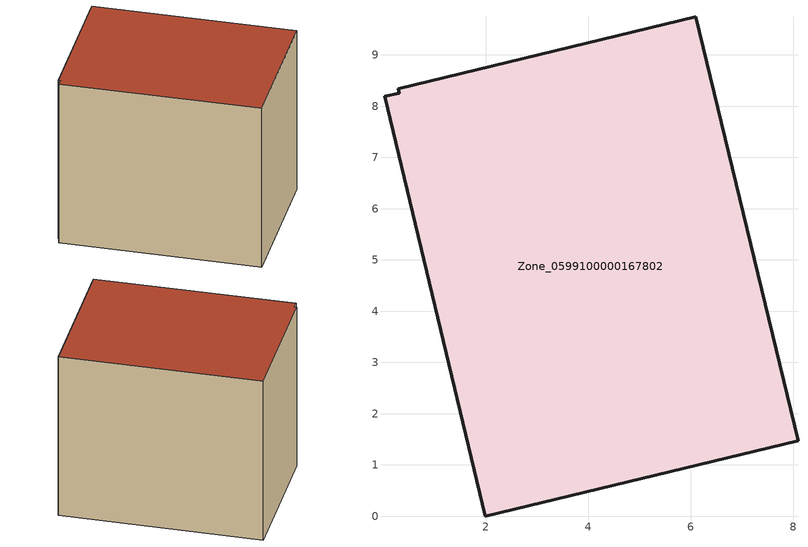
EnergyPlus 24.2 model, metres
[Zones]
Zone_0599100000167802
 floor ground (C_G): 8.09,1.47 1.99,0 0.02,8.2 0.31,8.26 0.29,8.35 6.1,9.74 z0
 wall outside (C_F): 8.09,1.47 6.1,9.74 0.29,8.35 0.31,8.26 0.02,8.2 1.99,0 8.09,1.47 z0:7.49
 roof outside (C_R): 1.99,0 8.09,1.47 6.1,9.74 0.29,8.35 0.31,8.26 0.02,8.2 z7.49
[BUILDING]
Pand.0599100000167802: North Axis=0; Terrain=City; Loads Convergence Tolerance Value=0.04; Temperature Convergence Tolerance Value=0.4; Solar Distribution=FullExterior; Maximum Number of Warmup Days=25; Minimum Number of Warmup Days=1
[Site:Location]
Rotterdam.The.Hague.AP_ZH_NLD Design_Conditions: Latitude=51.96; Longitude=4.45; Time Zone=1; Elevation=-4.5
[SITE:GROUNDTEMPERATURE:BUILDINGSURFACE]
18, 18, 18, 18, 18, 18, 18, 18, 18, 18, 18, 18
[MATERIAL] Thermal Absorptance=0.9; Solar Absorptance=0.7; Visible Absorptance=0.7
Name | Roughness | Thickness | Conductivity | Density | Specific Heat
G.TI.1965-1974 | MediumSmooth | 0.15 | 0.882353 | 540 | 1210
F.TI.1965-1974 | Rough | 0.3 | 0.697674 | 1920 | 840
R.TI.1965-1974 | MediumRough | 0.2 | 0.232558 | 1500 | 1000
[CONSTRUCTION]
C_G: G.TI.1965-1974
C_F: F.TI.1965-1974
C_R: R.TI.1965-1974
[ZONE]
Zone_0599100000167802: Type=1; Multiplier=1; Ceiling Height=Autocalculate; Volume=Autocalculate; Floor Area=autocalculate; Part of Total Floor Area=Yes
[ZONEINFILTRATION:DESIGNFLOWRATE]
Infil_Zone_0599100000167802: Zone or ZoneList or Space or SpaceList=Zone_0599100000167802; Schedule=AlwaysOn; Design Flow Rate Calculation Method=Flow/Area; Flow Rate per Floor Area=0.003; Constant Term Coefficient=1; Temperature Term Coefficient=0; Velocity Term Coefficient=0; Velocity Squared Term Coefficient=0
[HVACTEMPLATE:ZONE:IDEALLOADSAIRSYSTEM]
Zone_0599100000167802: Maximum Heating Supply Air Temperature=50; Minimum Cooling Supply Air Temperature=13; Maximum Heating Supply Air Humidity Ratio=0.0156; Minimum Cooling Supply Air Humidity Ratio=0.0077; Heating Limit=NoLimit; Cooling Limit=NoLimit; Dehumidification Control Type=ConstantSensibleHeatRatio; Cooling Sensible Heat Ratio=0.7; Dehumidification Setpoint=60; Humidification Control Type=None; Humidification Setpoint=30; Outdoor Air Method=None; Outdoor Air Flow Rate per Person=0.00944; Outdoor Air Flow Rate per Zone Floor Area=0; Outdoor Air Flow Rate per Zone=0; Demand Controlled Ventilation Type=None; Outdoor Air Economizer Type=NoEconomizer; Heat Recovery Type=None; Sensible Heat Recovery Effectiveness=0.7; Latent Heat Recovery Effectiveness=0.65
[ZONECONTROL:THERMOSTAT]
ThermostatControl_Zone_0599100000167802: Zone or ZoneList=Zone_0599100000167802; Control Type Schedule=DualSetpointControlType; Control 1=Thermostat_Zone_0599100000167802; Temperature Difference Between Cutout And Setpoint=0
[THERMOSTATSETPOINT:DUALSETPOINT]
Thermostat_Zone_0599100000167802: Heating Setpoint Temperature Schedule=HeatingSetpoint_Zone_0599100000167802; Cooling Setpoint Temperature Schedule=CoolingSetpoint_Zone_0599100000167802
[SCHEDULE:COMPACT]
HeatingSetpoint_Zone_0599100000167802: Through: 12/31, For: AllDays, Until: 24:00, 21
CoolingSetpoint_Zone_0599100000167802: Through: 12/31, For: AllDays, Until: 24:00, 24
DualSetpointControlType: Through: 12/31, For: AllDays, Until: 24:00, 4
AlwaysOn: Through: 12/31, For: AllDays, Until: 24:00, 1
